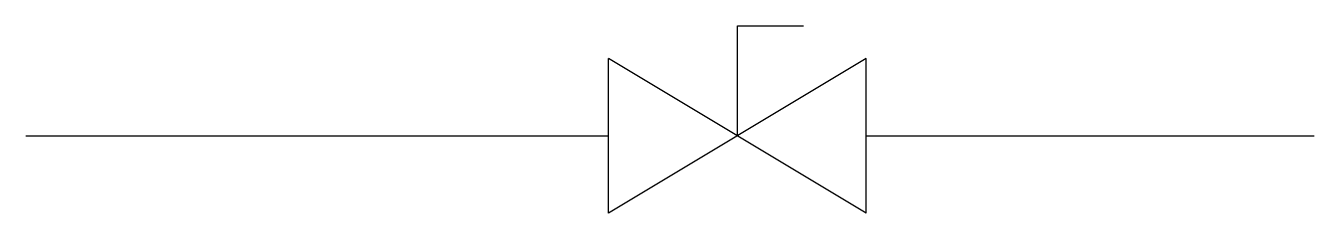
# Model space of a CAD drawing. Header units: metres. Extents: x -20769.5 to -20705.6, y -11712.7 to -11703.4.
import ezdxf

# ---------------------------------------------------------------- set-up
doc = ezdxf.new("R2010")
doc.units = ezdxf.units.M

msp = doc.modelspace()

# ---------------------------------------------------------------- linework, layer by layer
for p, q in [((-20734.19, -11708.83), (-20734.19, -11703.39)), ((-20734.19, -11703.39), (-20730.92, -11703.39)), ((-20727.8, -11712.66), (-20740.57, -11705)), ((-20727.8, -11705), (-20740.57, -11712.66)), ((-20740.57, -11712.66), (-20740.57, -11705)), ((-20727.8, -11712.66), (-20727.8, -11705)), ((-20769.46, -11708.83), (-20740.57, -11708.83)), ((-20727.8, -11708.83), (-20705.6, -11708.83))]:
    msp.add_line(p, q)

doc.saveas('drawing.dxf')
